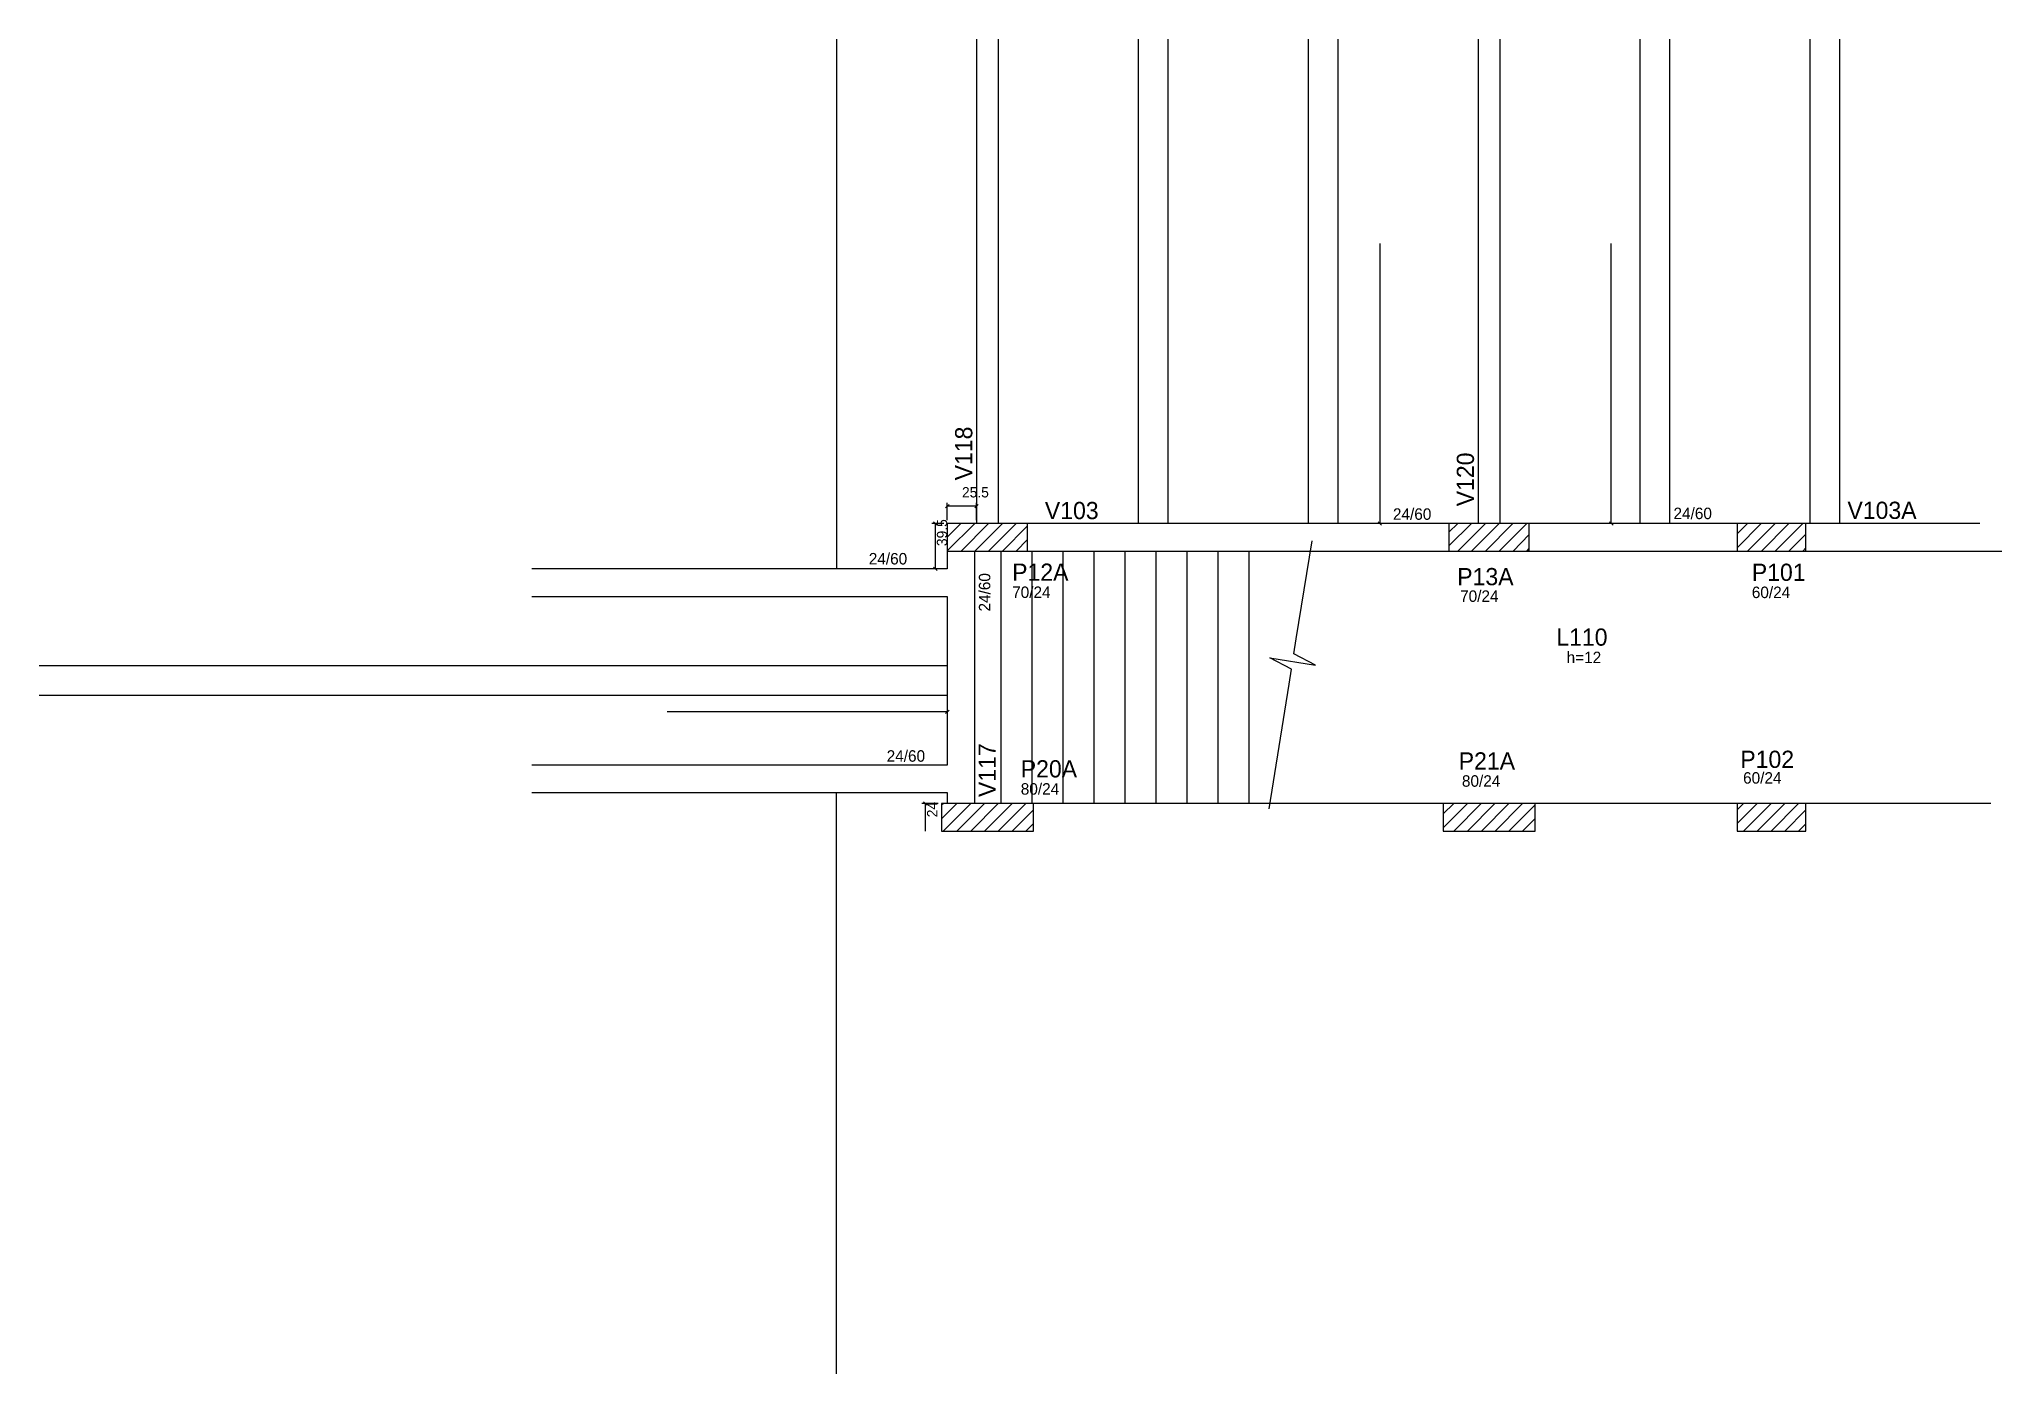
# Model space of a CAD drawing. Header units: metres. Extents: x 3086 to 4795, y 2062 to 3225.
import ezdxf

# ---------------------------------------------------------------- set-up
doc = ezdxf.new("R2010")
doc.units = ezdxf.units.M
for name, color, linetype in [('1', 7, 'Continuous'), ('3', 7, 'Continuous'), ('4', 7, 'Continuous'), ('7', 7, 'Continuous'), ('Painéis', 7, 'Continuous')]:
    doc.layers.add(name, color=color, linetype=linetype)

msp = doc.modelspace()

# ---------------------------------------------------------------- linework, layer by layer
at = {"layer": '1', "color": 1, "lineweight": 25}
for p, q in [((4180.9, 2702.3), (4194.6, 2787.8)), ((4157.2, 2554.1), (4174.6, 2662.7))]:
    msp.add_line(p, q, dxfattribs=at)
msp.add_lwpolyline([(4174.6, 2662.7), (4176.7, 2675.9), (4158, 2685.7), (4197.6, 2679.3), (4178.8, 2689.1), (4180.9, 2702.3)], dxfattribs=at)
at = {"layer": '3', "color": 3, "lineweight": 25}
for p, q in [((3876.9, 2778.9), (3900.8, 2802.8)), ((3876.9, 2790.9), (3888.8, 2802.8)), ((3888.9, 2778.8), (3912.9, 2802.8)), ((3900.9, 2778.8), (3924.9, 2802.8)), ((3912.9, 2778.8), (3936.9, 2802.8)), ((3924.9, 2778.8), (3946.9, 2800.8)), ((3936.9, 2778.8), (3946.9, 2788.8)), ((4313.9, 2783.2), (4333.6, 2802.8)), ((4313.9, 2795.2), (4321.6, 2802.8)), ((4321.6, 2778.8), (4345.6, 2802.8)), ((4333.6, 2778.8), (4357.6, 2802.8)), ((4345.6, 2778.8), (4369.6, 2802.8)), ((4357.7, 2778.8), (4381.7, 2802.8)), ((4369.7, 2778.8), (4383.9, 2793.1)), ((4564.9, 2781.7), (4586, 2802.8)), ((4564.9, 2793.7), (4574, 2802.8)), ((4574, 2778.8), (4598, 2802.8)), ((4586.1, 2778.8), (4610.1, 2802.8)), ((4598.1, 2778.8), (4622.1, 2802.8)), ((4610.1, 2778.8), (4624.9, 2793.6)), ((3923.9, 2558.8), (3923.9, 2778.8)), ((3950.9, 2558.8), (3950.9, 2778.8)), ((3977.9, 2558.8), (3977.9, 2778.8)), ((4004.9, 2558.8), (4004.9, 2778.8)), ((4031.9, 2558.8), (4031.9, 2778.8)), ((4058.9, 2558.8), (4058.9, 2778.8)), ((4085.9, 2558.8), (4085.9, 2778.8)), ((4112.9, 2558.8), (4112.9, 2778.8)), ((4139.9, 2558.8), (4139.9, 2778.8)), ((4381.7, 2778.8), (4383.9, 2781)), ((4622.1, 2778.8), (4624.9, 2781.6)), ((3871.9, 2545.5), (3885.2, 2558.8)), ((3871.9, 2557.5), (3873.2, 2558.8)), ((3873.3, 2534.8), (3897.3, 2558.8)), ((3885.3, 2534.8), (3909.3, 2558.8)), ((3897.3, 2534.8), (3921.3, 2558.8)), ((3909.3, 2534.8), (3933.3, 2558.8)), ((3921.3, 2534.8), (3945.3, 2558.8)), ((3933.4, 2534.8), (3951.9, 2553.4)), ((4308.9, 2537.7), (4330, 2558.8)), ((4308.9, 2549.8), (4318, 2558.8)), ((4318, 2534.8), (4342, 2558.8)), ((4330, 2534.8), (4354, 2558.8)), ((4342.1, 2534.8), (4366.1, 2558.8)), ((4354.1, 2534.8), (4378.1, 2558.8)), ((4366.1, 2534.8), (4388.9, 2557.6)), ((4564.9, 2541.3), (4582.4, 2558.8)), ((4564.9, 2553.3), (4570.4, 2558.8)), ((4570.5, 2534.8), (4594.5, 2558.8)), ((4582.5, 2534.8), (4606.5, 2558.8)), ((4594.5, 2534.8), (4618.5, 2558.8)), ((4606.5, 2534.8), (4624.9, 2553.2)), ((3945.4, 2534.8), (3951.9, 2541.4)), ((4378.1, 2534.8), (4388.9, 2545.6)), ((4618.5, 2534.8), (4624.9, 2541.2))]:
    msp.add_line(p, q, dxfattribs=at)
for points in [[(3902.4, 3224.8), (3902.4, 2802.8)], [(3921.4, 2802.8), (3921.4, 3224.8)], [(4339.4, 3224.8), (4339.4, 2802.8)], [(4358.4, 2802.8), (4358.4, 3224.8)], [(4313.9, 2802.8), (3946.9, 2802.8)], [(4564.9, 2802.8), (4383.9, 2802.8)], [(4776.4, 2802.8), (4624.9, 2802.8)], [(3876.9, 2778.8), (3876.9, 2763.3)], [(3900.9, 2751.3), (3900.9, 2778.8)], [(3946.9, 2778.8), (4313.9, 2778.8)], [(4383.9, 2778.8), (4564.9, 2778.8)], [(4624.9, 2778.8), (4795.4, 2778.8)], [(3876.9, 2763.3), (3514.9, 2763.3)], [(3514.9, 2739.3), (3876.9, 2739.3)], [(3876.9, 2739.3), (3876.9, 2592.3)], [(3900.9, 2580.3), (3900.9, 2751.3)], [(3876.9, 2592.3), (3514.9, 2592.3)], [(3514.9, 2568.3), (3876.9, 2568.3)], [(3876.9, 2568.3), (3876.9, 2558.8)], [(3900.9, 2558.8), (3900.9, 2580.3)], [(4308.9, 2558.8), (3951.9, 2558.8)], [(4564.9, 2558.8), (4388.9, 2558.8)], [(4785.9, 2558.8), (4624.9, 2558.8)]]:
    msp.add_lwpolyline(points, dxfattribs=at)
at = {"layer": '7', "color": 7, "lineweight": 25}
for points in [[(3876.9, 2778.8), (3946.9, 2778.8), (3946.9, 2802.8), (3876.9, 2802.8), (3876.9, 2778.8)], [(4313.9, 2778.8), (4383.9, 2778.8), (4383.9, 2802.8), (4313.9, 2802.8), (4313.9, 2778.8)], [(4564.9, 2778.8), (4624.9, 2778.8), (4624.9, 2802.8), (4564.9, 2802.8), (4564.9, 2778.8)], [(3871.9, 2534.8), (3951.9, 2534.8), (3951.9, 2558.8), (3871.9, 2558.8), (3871.9, 2534.8)], [(4308.9, 2534.8), (4388.9, 2534.8), (4388.9, 2558.8), (4308.9, 2558.8), (4308.9, 2534.8)], [(4564.9, 2534.8), (4624.9, 2534.8), (4624.9, 2558.8), (4564.9, 2558.8), (4564.9, 2534.8)]]:
    msp.add_lwpolyline(points, dxfattribs=at)
at = {"layer": 'Painéis', "color": 200, "lineweight": 25}
for p, q in [((3780.4, 3224.8), (3780.4, 2763.3)), ((4043.4, 2802.8), (4043.4, 3224.8)), ((4069.4, 2802.8), (4069.4, 3224.8)), ((4191.4, 2802.8), (4191.4, 3224.8)), ((4217.4, 2802.8), (4217.4, 3224.8)), ((4480.4, 2802.8), (4480.4, 3224.8)), ((4506.4, 2802.8), (4506.4, 3224.8)), ((4628.4, 2802.8), (4628.4, 3224.8)), ((4654.4, 2802.8), (4654.4, 3224.8)), ((3876.9, 2678.8), (3085.9, 2678.8)), ((3876.9, 2652.8), (3085.9, 2652.8)), ((3780.4, 2061.8), (3780.4, 2568.3))]:
    msp.add_line(p, q, dxfattribs=at)
at = {"layer": 'Painéis', "color": 4, "lineweight": 25}
for p, q in [((4253.6, 3046.8), (4253.6, 2802.8)), ((4455.3, 2802.8), (4455.3, 3046.8)), ((3876.9, 2805.8), (3876.9, 2820.9)), ((3902.4, 2805.8), (3902.4, 2820.9)), ((3902.4, 2817.9), (3876.9, 2817.9)), ((3873.9, 2802.8), (3863.5, 2802.8)), ((3866.5, 2763.3), (3866.5, 2802.8)), ((3873.9, 2763.3), (3863.5, 2763.3)), ((3876.9, 2638.6), (3632.9, 2638.6)), ((3876.9, 2637.7), (3876.9, 2635.6)), ((3868.9, 2558.8), (3854.8, 2558.8)), ((3857.8, 2534.8), (3857.8, 2558.8))]:
    msp.add_line(p, q, dxfattribs=at)
at = {"layer": 'Painéis', "color": 0, "lineweight": 25}
for p, q in [((3868, 2801.3), (3865, 2804.3)), ((3878.4, 2819.4), (3875.4, 2816.4)), ((3900.9, 2816.4), (3903.9, 2819.4)), ((4252.1, 2804.3), (4255.1, 2801.3)), ((4453.8, 2804.3), (4456.8, 2801.3)), ((3865, 2764.8), (3868, 2761.8)), ((3875.4, 2637.1), (3878.4, 2640.1)), ((3859.3, 2557.3), (3856.3, 2560.3))]:
    msp.add_line(p, q, dxfattribs=at)

# ---------------------------------------------------------------- texts
at = {"layer": '3', "color": 3, "lineweight": 25}
for s, p in [('24/60', (4265.1, 2806)), ('24/60', (4509.5, 2806.6)), ('24/60', (3808.5, 2767.1)), ('70/24', (3933.4, 2737.9)), ('70/24', (4323.6, 2734.5)), ('60/24', (4577.7, 2737.8)), ('h=12', (4416.4, 2681.1)), ('24/60', (3824.1, 2595.2)), ('80/24', (4325.2, 2573.4)), ('60/24', (4570.1, 2576.1)), ('80/24', (3940.9, 2566.5))]:
    msp.add_text(s, height=10, dxfattribs=at).set_placement(p)
msp.add_text('24/60', height=10, rotation=90, dxfattribs=at).set_placement((3914.4, 2726.1))
at = {"layer": '4', "color": 4, "lineweight": 25}
for s, p in [('V118', (3898.7, 2840.4)), ('V120', (4335.7, 2817.8)), ('V117', (3919.1, 2564.4))]:
    msp.add_text(s, height=15, rotation=90, dxfattribs=at).set_placement(p)
for s, p in [('V103', (3961.9, 2806.6)), ('V103A', (4661, 2806.8)), ('P12A', (3933.4, 2752.9)), ('P13A', (4321.1, 2749)), ('P101', (4577.7, 2752.8)), ('L110', (4407.4, 2696.3)), ('P21A', (4322.4, 2588.4)), ('P102', (4567.7, 2589.8)), ('P20A', (3940.9, 2581.5))]:
    msp.add_text(s, height=15, dxfattribs=at).set_placement(p)
at = {"layer": 'Painéis', "color": 240, "lineweight": 25}
msp.add_text('25.5', height=9, dxfattribs=at).set_placement((3889.7, 2825.5))
for s, p in [('39.5', (3876.8, 2783.1)), ('24', (3868.2, 2546.8))]:
    msp.add_text(s, height=9, rotation=90, dxfattribs=at).set_placement(p)

doc.saveas('drawing.dxf')
